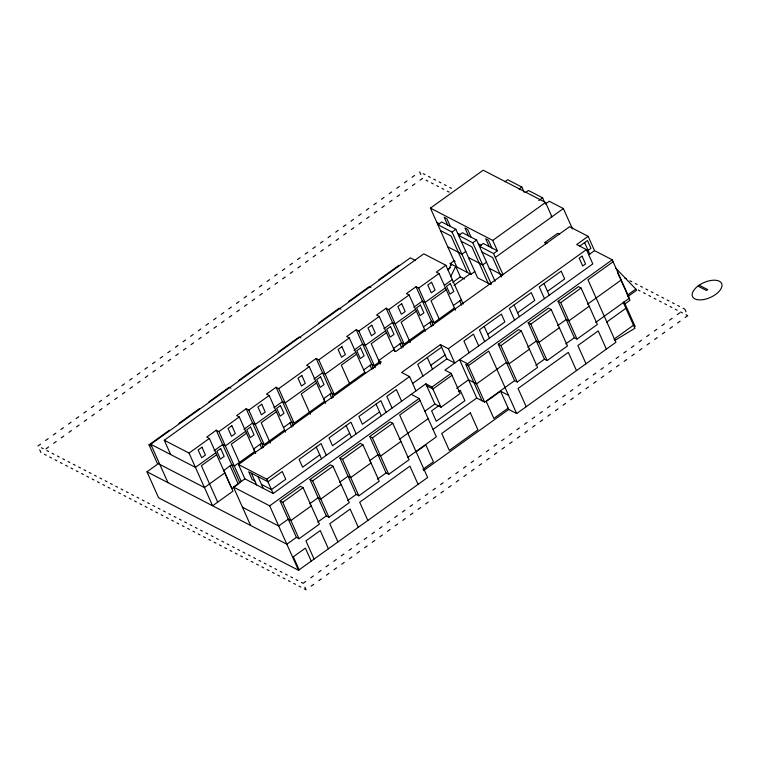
<?xml version="1.0" encoding="UTF-8"?>
<svg xmlns="http://www.w3.org/2000/svg" width="760" height="760" viewBox="0 0 760 760"><rect width="100%" height="100%" fill="white"/><g stroke="black" fill="none" stroke-linecap="round" stroke-linejoin="round"><path stroke-width="1.14" d="M448.257 270.256L451.288 264.147M450.651 276.611L455.705 266.437L460.36 276.849L464.464 278.977M38 445.968L40.546 444.144M45.628 440.486L48.175 438.662M53.267 435.005L55.812 433.181M60.895 429.523L63.441 427.699M68.533 424.042L71.079 422.218M76.162 418.56L78.707 416.727M83.799 413.079L86.346 411.245M91.428 407.597L93.974 405.764M99.066 402.106L101.612 400.283M106.694 396.625L109.24 394.801M114.332 391.144L116.879 389.32M121.961 385.662L124.507 383.838M129.599 380.18L132.145 378.356M137.227 374.699L139.773 372.875M144.865 369.217L147.411 367.384M152.494 363.736L155.04 361.902M160.132 358.255L162.678 356.421M167.761 352.763L170.306 350.94M175.398 347.282L177.945 345.458M183.027 341.8L185.573 339.976M190.665 336.319L193.211 334.495M198.293 330.837L200.839 329.013M205.931 325.356L208.477 323.522M213.56 319.874L216.106 318.041M221.198 314.393L223.744 312.559M228.826 308.902L231.373 307.078M236.464 303.42L239.01 301.596M244.093 297.939L246.639 296.115M251.731 292.457L254.277 290.633M259.359 286.976L261.905 285.152M266.998 281.495L269.543 279.661M274.626 276.013L277.172 274.18M282.264 270.531L284.81 268.698M289.892 265.041L292.438 263.216M297.53 259.559L300.077 257.735M305.159 254.077L307.705 252.253M312.797 248.596L315.343 246.772M320.425 243.114L322.971 241.291M328.063 237.633L330.609 235.809M335.692 232.151L338.238 230.318M343.33 226.67L345.876 224.836M350.959 221.189L353.505 219.355M358.596 215.697L361.142 213.873M366.225 210.216L368.771 208.392M373.863 204.734L376.399 202.91M381.491 199.253L384.037 197.429M389.13 193.772L391.666 191.947M396.758 188.29L399.304 186.457M404.396 182.809L406.933 180.975M412.024 177.327L414.57 175.493M45.999 448.827L48.545 446.994M53.637 443.346L56.173 441.512M61.265 437.865L63.811 436.031M68.903 432.373L71.44 430.549M76.532 426.892L79.078 425.068M84.17 421.41L86.706 419.587M91.798 415.929L94.344 414.105M99.436 410.447L101.973 408.623M107.065 404.966L109.611 403.132M114.703 399.484L117.239 397.651M122.332 394.003L124.877 392.169M129.969 388.512L132.506 386.688M137.598 383.03L140.144 381.206M145.236 377.549L147.773 375.725M152.864 372.067L155.41 370.243M160.493 366.586L163.039 364.762M168.131 361.104L170.677 359.271M175.759 355.623L178.305 353.79M183.398 350.141L185.943 348.308M191.026 344.651L193.572 342.827M198.664 339.169L201.21 337.345M206.292 333.688L208.839 331.863M213.93 328.206L216.476 326.382M221.559 322.724L224.105 320.901M229.197 317.243L231.743 315.419M236.825 311.762L239.371 309.928M244.463 306.28L247.009 304.447M252.092 300.798L254.638 298.965M259.73 295.308L262.276 293.483M267.358 289.826L269.904 288.002M274.997 284.344L277.542 282.52M282.625 278.863L285.171 277.039M290.263 273.381L292.809 271.558M297.892 267.9L300.438 266.066M305.529 262.418L308.075 260.585M313.158 256.937L315.704 255.103M320.796 251.446L323.342 249.622M328.424 245.965L330.97 244.141M336.062 240.483L338.608 238.659M343.691 235.001L346.237 233.177M351.329 229.52L353.875 227.696M358.957 224.038L361.503 222.205M366.595 218.557L369.141 216.723M374.224 213.075L376.77 211.242M381.862 207.584L384.408 205.761M389.49 202.103L392.036 200.279M397.128 196.621L399.674 194.798M404.757 191.14L407.303 189.316M412.395 185.659L414.941 183.834M420.023 180.177L422.57 178.353M456.808 267.007L430.416 208.116L483.208 170.192L545.528 202.464L551.931 216.78L551.047 216.325M504.83 181.773L507.699 179.721L521.835 187.045L524.239 192.403M224.808 472.938L204.459 487.559L157.168 463.068L149.017 444.847L169.375 430.226M178.913 423.367L199.272 408.747M208.81 401.897L229.168 387.277L230.935 388.189M238.707 380.427L259.065 365.807M278.777 351.642L299.136 337.022L300.903 337.934M318.858 322.858L339.207 308.237L340.974 309.149M348.755 301.378L369.103 286.757L370.87 287.679M378.651 279.908L399 265.287M167.969 482.666L150.793 444.267L410.324 257.858L415.558 260.566M455.848 229.282L441.702 221.958L437.883 224.703L452.029 232.028L455.848 229.282L477.584 277.761L490.836 284.63M170.686 454.565L164.274 440.249L423.805 253.84L445.901 265.278L463.248 304.057M518.975 189.097L521.835 187.045M525.606 192.536L528.466 190.475L542.611 197.799L544.531 202.093M420.033 400.416L399.684 415.036L427.633 477.517L298.499 570.266L158.621 497.828L146.975 471.789L158.517 463.505M476.615 240.046L462.469 232.721L458.66 235.457L472.796 242.782L476.615 240.046L495.064 281.285M241.062 481.089L218.927 431.585L216.267 430.217L206.73 437.066L209.38 438.444L232.959 491.159L212.61 505.78L189.031 453.065L164.274 440.249M284.601 429.989L264.252 444.609L248.824 410.115L246.164 408.747L236.626 415.596L239.276 416.964L255.664 453.606M324.681 401.204L294.148 423.139L278.72 388.645L276.06 387.267L266.522 394.126L269.173 395.494L285.56 432.136M364.752 372.419L334.219 394.354L318.791 359.86L316.141 358.483L306.594 365.341L309.253 366.709L325.641 403.351M375.25 367.716L358.863 331.075L356.212 329.697L346.674 336.556L349.324 337.924L365.132 373.122M424.545 329.469L404.187 344.09L388.759 309.605L386.108 308.227L376.57 315.077L379.221 316.454L394.649 350.949M454.442 307.999L434.083 322.62L418.655 288.125L416.005 286.757L406.467 293.607L409.117 294.984L425.401 331.246M445.901 265.278L436.363 272.137L439.014 273.505L455.401 310.147M465.747 251.417L461.928 254.153L447.783 246.829M451.108 265.658L450.176 263.577L453.995 260.832L455.097 261.402M538.792 200.545L542.611 197.799M189.031 453.065L209.38 438.444M218.927 431.585L239.276 416.964M248.824 410.115L269.173 395.494M278.72 388.645L309.253 366.709M318.791 359.86L349.324 337.924M358.863 331.075L379.221 316.454M388.759 309.605L409.117 294.984M418.655 288.125L439.014 273.505M447.668 269.572L450.566 267.501M430.416 208.116L492.727 240.388L545.528 202.464M545.423 203.975L549.242 201.239L563.378 208.563L572.48 228.902M214.092 450.699L222.68 444.534L225.331 445.911L245.679 431.291M243.988 429.229L252.576 423.063L255.227 424.431L275.576 409.811M273.885 407.759L282.473 401.584L285.123 402.962L315.656 381.026M313.956 378.974L322.544 372.799L325.195 374.176L355.727 352.25M354.027 350.189L362.615 344.023L365.265 345.391L385.624 330.771M383.923 328.709L392.512 322.544L395.162 323.922L415.52 309.301M413.82 307.24L422.408 301.074L425.058 302.442L445.417 287.822M444.676 285.085L452.305 279.594M452.732 282.33L460.36 276.849M215.783 452.76L195.434 467.381L150.793 444.267M497.392 250.8L483.246 243.476L479.427 246.221L493.572 253.545L497.392 250.8L492.727 240.388M216.657 454.717L201.391 465.68L217.692 502.122M246.553 433.238L231.287 444.201L239.438 462.431M276.45 411.768L261.183 422.731L270.294 443.099M316.53 382.983L301.264 393.946L310.374 414.314M356.601 354.198L341.335 365.161L349.486 383.382M386.498 332.728L371.231 343.691L380.342 364.059M416.394 311.248L401.128 322.212L410.238 342.579M446.291 289.778L431.024 300.741L439.175 318.962M454.043 285.38L470.07 273.875M486.514 262.172L482.695 264.908L468.559 257.592M450.176 263.577L470.953 274.331L474.772 271.586M495.32 257.45L563.378 208.563M283.547 427.471L291.498 421.762L294.148 423.139M363.688 369.901L371.64 364.192L374.291 365.57L379.382 361.912M423.481 326.962L431.433 321.252L434.083 322.62M453.378 305.482L461.329 299.772M380.009 363.651L378.641 360.582L393.272 350.065L395.922 351.443L569.572 226.718L588.135 236.322L594.538 250.648L612.218 259.797L629.394 298.195L595.678 322.411M545.699 244.188L544.92 242.459L557.65 233.32L559.683 234.374M254.704 451.459L234.355 466.079L231.705 464.712L223.754 470.421L231.905 488.642L238.26 484.072L230.109 465.851M588.135 236.322L576.688 244.549L586.406 249.584L592.809 263.901L444.923 370.13L451.108 373.331L460.132 393.509L441.047 407.217L432.022 387.04L425.837 383.838L273.173 493.487L244.891 478.838L238.488 464.522L381.292 361.95L378.641 360.582M250.619 525.464L233.443 487.065L244.891 478.838M440.42 344.613L446.823 358.929L454.784 363.052L448.372 348.726L440.42 344.613L401.622 372.476L409.573 376.599L415.976 390.916M579.823 246.012L587.461 240.53L590.947 248.34L588.088 250.391M441.588 347.216L417.734 364.344L422.969 376.058M238.488 464.522L266.769 479.17L409.573 376.599M448.372 348.726L586.406 249.584M430.768 365.303L445.075 355.024M588.819 254.752L594.538 250.648M412.699 383.439L446.823 358.929M319.77 454.86L302.594 467.2L299.108 459.382L321.052 443.622L326.287 455.335M349.666 433.39L332.49 445.721L329.004 437.912L350.949 422.151L356.183 433.865M379.563 411.91L362.387 424.251L358.901 416.442L380.845 400.672L386.08 412.395M487.701 334.238L504.877 321.908L501.381 314.099L479.436 329.859L484.68 341.572M517.598 312.769L534.774 300.428L531.278 292.619L509.333 308.389L514.577 320.102M547.494 291.298L564.67 278.958L561.174 271.149L539.23 286.909L544.473 298.623M432.022 387.04L451.108 373.331M233.443 487.065L269.676 505.837L419.159 398.468L436.335 436.867L407.398 457.653M514.577 380.665L498.275 344.223L518.633 329.602L521.284 330.97L537.586 367.422L517.227 382.042L514.577 380.665L484.68 402.135L476.729 398.022L459.553 359.623L467.505 363.745L612.218 259.797M451.981 375.288L432.896 388.997L426.712 385.785M280.098 500.935L300.447 486.315L303.098 487.683L319.409 524.134L299.05 538.755L296.4 537.377L280.098 500.935L282.748 502.303L299.05 538.755M309.994 479.455L330.344 464.835L332.994 466.212L349.305 502.654L328.947 517.275L326.297 515.907L309.994 479.455L312.645 480.833L328.947 517.275M339.891 457.985L360.24 443.365L362.89 444.733L379.202 481.184L358.844 495.805L356.193 494.428L339.891 457.985L342.541 459.353L358.844 495.805M369.787 436.506L390.137 421.895L392.787 423.263L409.099 459.705L388.74 474.325L386.089 472.957L369.787 436.506L372.438 437.883L388.74 474.325M528.172 322.743L548.53 308.123L551.181 309.5L567.482 345.942L547.124 360.563L544.473 359.195L528.172 322.743L530.822 324.121L547.124 360.563M558.068 301.273L578.427 286.653L581.077 288.021L597.379 324.472L577.02 339.093L574.37 337.716L558.068 301.273L560.718 302.642L577.02 339.093M613.092 261.753L587.964 279.794L615.913 342.276L516.686 413.554L508.725 409.431L500.574 391.21L486.267 401.489L493.829 418.409L508.145 408.13M282.748 502.303L303.098 487.683M312.645 480.833L332.994 466.212M342.541 459.353L362.89 444.733M372.438 437.883L392.787 423.263M498.275 344.223L500.925 345.591L521.284 330.97M530.822 324.121L551.181 309.5M560.718 302.642L581.077 288.021M424.802 411.236L434.862 404.016L441.047 407.217M456.693 388.331L468.578 379.8L476.529 383.914L506.426 362.444L509.076 363.812L529.435 349.191M439.251 405.374L431.623 410.856L436.278 421.268L464.901 400.71L460.247 390.298L458.337 391.666M309.558 503.851L318.145 497.676L320.796 499.054L341.154 484.433M339.454 482.372L348.042 476.206L350.692 477.584L371.051 462.963M369.351 460.902L377.938 454.736L380.589 456.104L400.947 441.484M399.247 439.432L428.184 418.637M527.734 347.139L536.322 340.964L538.973 342.342L559.332 327.721M557.631 325.66L566.219 319.494L568.869 320.872L589.228 306.251M587.528 304.19L621.243 279.974M311.258 505.903L290.899 520.524L288.249 519.156L278.702 526.005L242.468 507.243M433.124 429.343L476.729 398.022M627.266 295.26L635.844 289.085L615.609 268.005M627.845 296.562L636.433 290.396L635.844 289.085M296.4 537.377L286.852 544.226L146.975 471.789M317.709 522.072L326.297 515.907M347.605 500.603L356.193 494.428M377.501 479.123L386.089 472.957M535.885 365.36L544.473 359.195M565.782 343.89L574.37 337.716M416.29 451.744L425.837 444.894L433.409 461.814L422.911 469.357M624.359 304.37L629.973 300.342L629.1 298.385M606.48 322.249L625.908 308.294M423.5 470.649L508.725 409.431M614.051 339.169L633.479 325.213M305.719 581.466L303.173 583.3L301.406 582.378M310.802 577.818L313.348 575.985M318.44 572.337L320.986 570.503M326.069 566.846L328.615 565.022M333.706 561.364L336.252 559.54M341.335 555.883L343.881 554.059M348.973 550.401L351.519 548.577M356.601 544.92L359.147 543.096M364.24 539.438L366.785 537.605M371.868 533.957L374.414 532.123M379.506 528.475L382.052 526.642M387.134 522.984L389.68 521.16M394.772 517.503L397.318 515.679M402.401 512.021L404.947 510.197M410.039 506.54L412.585 504.716M417.667 501.058L420.213 499.234M425.305 495.577L427.851 493.753M432.934 490.095L435.48 488.262M440.572 484.614L443.118 482.78M448.2 479.132L450.747 477.299M455.838 473.641L458.384 471.817M463.467 468.16L466.013 466.336M471.105 462.678L473.651 460.854M478.733 457.197L481.279 455.373M486.372 451.715L488.917 449.891M494 446.234L496.546 444.401M501.638 440.752L504.184 438.919M509.267 435.271L511.812 433.438M516.904 429.78L519.45 427.956M524.533 424.298L527.079 422.474M532.171 418.817L534.717 416.993M539.799 413.335L542.346 411.512M547.438 407.854L549.983 406.03M555.066 402.373L557.612 400.539M562.704 396.891L565.25 395.058M570.332 391.409L572.878 389.576M577.971 385.918L580.507 384.094M585.599 380.437L588.145 378.613M593.237 374.955L595.774 373.131M600.865 369.474L603.411 367.65M608.503 363.992L611.04 362.168M616.132 358.511L618.678 356.687M623.77 353.029L626.306 351.196M631.399 347.548L633.944 345.714M639.036 342.066L641.573 340.233M646.665 336.575L649.211 334.751M654.303 331.094L656.839 329.27M661.931 325.613L664.477 323.788M669.569 320.131L672.106 318.307M677.198 314.649L679.744 312.825M311.173 586.15L313.719 584.326M318.81 580.668L321.347 578.844M326.439 575.187L328.985 573.363M334.077 569.706L336.613 567.872M341.705 564.224L344.251 562.39M349.344 558.742L351.88 556.909M356.972 553.251L359.518 551.428M364.601 547.77L367.147 545.946M372.238 542.288L374.784 540.464M379.867 536.807L382.413 534.983M387.505 531.325L390.051 529.501M395.133 525.844L397.68 524.01M402.772 520.362L405.317 518.529M410.4 514.881L412.946 513.047M418.038 509.39L420.584 507.566M425.666 503.908L428.212 502.084M433.305 498.427L435.851 496.603M440.933 492.945L443.479 491.122M448.571 487.464L451.117 485.64M456.199 481.983L458.745 480.149M463.837 476.501L466.383 474.667M471.466 471.019L474.012 469.186M479.104 465.538L481.65 463.704M486.733 460.047L489.278 458.223M494.37 454.565L496.917 452.741M501.999 449.084L504.545 447.26M509.637 443.602L512.183 441.778M517.265 438.121L519.811 436.297M524.903 432.639L527.45 430.806M532.532 427.158L535.078 425.324M540.17 421.676L542.716 419.843M547.798 416.185L550.344 414.361M555.436 410.704L557.982 408.88M563.065 405.222L565.611 403.398M570.703 399.741L573.249 397.917M578.332 394.259L580.878 392.435M585.969 388.778L588.515 386.945M593.598 383.296L596.144 381.463M601.236 377.815L603.782 375.981M608.864 372.324L611.41 370.5M616.503 366.842L619.048 365.019M624.131 361.361L626.677 359.537M631.769 355.88L634.315 354.055M639.397 350.398L641.943 348.574M647.035 344.916L649.582 343.083M654.664 339.435L657.21 337.601M662.302 333.953L664.848 332.12M669.931 328.462L672.476 326.638M677.568 322.981L680.114 321.157M685.197 317.499L687.743 315.675L685.976 314.763M614.716 340.527L634.866 328.32L623.285 302.433M699.2 285.209L707.693 289.608L706.467 290.491L697.965 286.092M423.197 173.669L424.963 174.591M428.498 176.415L430.264 177.336M433.798 179.16L435.565 180.082M439.109 181.906L440.876 182.827M444.41 184.661L446.177 185.573M449.711 187.406L451.478 188.318M624.73 278.036L626.496 278.958M630.031 280.782L631.797 281.703M635.332 283.527L637.098 284.449M640.632 286.283L642.399 287.195M645.943 289.028L647.71 289.94M651.244 291.773L653.011 292.685M656.545 294.519L658.312 295.431M661.846 297.264L663.622 298.176M667.156 300.01L668.923 300.922M672.457 302.755L674.225 303.677M677.758 305.501L679.525 306.423M683.059 308.247L684.836 309.168L685.995 311.771M426.103 180.177L427.87 181.099M431.404 182.923L433.181 183.844M436.715 185.668L438.482 186.589M442.016 188.423L443.783 189.335M447.317 191.168L449.084 192.081M638.248 290.044L640.015 290.956M643.549 292.79L645.316 293.702M648.85 295.535L650.617 296.447M654.151 298.281L655.918 299.193M659.461 301.026L661.228 301.938M664.762 303.772L666.529 304.684M670.063 306.517L671.831 307.439M675.364 309.263L677.131 310.184M680.675 312.008L682.442 312.93M544.92 242.459L546.962 243.513M436.82 222.433L439.66 223.905M457.596 233.187L460.436 234.659M478.363 243.951L481.203 245.423M440.505 230.555L451.117 236.056L467.419 272.498M461.282 241.319L471.884 246.81L488.186 283.252M482.049 252.073L492.661 257.564L501.362 277.02M489.326 268.346L502.588 275.215M500.574 391.21L508.535 395.333M404.187 344.09L401.536 342.722L393.585 348.431L395.029 351.652M411.207 394.345L419.159 398.468M334.219 394.354L331.569 392.977L323.617 398.687L325.052 401.907M264.252 444.609L261.601 443.232L253.65 448.951L255.084 452.162M254.856 481.004L252.206 479.626L248.71 471.817L267.938 481.773L282.245 471.494L285.741 479.303L271.424 489.582L261.488 484.433M149.017 444.847L151.667 446.215M41.534 447.801L43.301 448.723M46.835 450.547L48.611 451.469M52.145 453.292L53.912 454.214M57.446 456.048L59.213 456.959M62.747 458.793L64.514 459.705M68.048 461.538L69.825 462.45M73.359 464.284L75.126 465.196M78.66 467.029L80.427 467.941M83.961 469.775L85.728 470.687M89.271 472.52L91.038 473.442M94.572 475.266L96.339 476.188M99.873 478.012L101.64 478.933M105.174 480.757L106.941 481.678M110.485 483.512L112.252 484.424M115.786 486.257L117.553 487.169M121.087 489.003L122.854 489.915M126.388 491.748L128.155 492.661M131.698 494.494L133.465 495.406M137 497.239L138.766 498.151M142.3 499.985L144.067 500.906M147.601 502.731L149.368 503.652M152.912 505.476L154.679 506.397M158.213 508.231L159.98 509.143M163.514 510.976L165.281 511.889M168.815 513.722L170.582 514.634M174.125 516.467L175.892 517.38M179.427 519.213L181.193 520.125M184.727 521.958L186.494 522.87M190.028 524.704L191.805 525.625M195.339 527.45L197.106 528.371M200.64 530.195L202.407 531.116M205.941 532.95L207.708 533.862M211.242 535.695L213.018 536.607M216.552 538.441L218.32 539.353M221.853 541.186L223.62 542.098M227.155 543.932L228.921 544.844M232.456 546.678L234.232 547.589M237.766 549.423L239.533 550.344M243.067 552.168L244.834 553.09M248.368 554.914L250.135 555.836M253.678 557.659L255.445 558.581M258.979 560.414L260.747 561.327M264.28 563.16L266.048 564.072M269.581 565.906L271.349 566.817M274.892 568.651L276.659 569.563M280.193 571.396L281.96 572.308M285.494 574.142L287.261 575.054M290.795 576.887L292.562 577.809M296.106 579.633L297.873 580.554M44.45 454.309L46.217 455.23M49.751 457.055L51.518 457.976M55.053 459.8L56.819 460.721M60.353 462.555L62.12 463.467M65.664 465.3L67.431 466.212M70.965 468.046L72.732 468.958M76.266 470.791L78.033 471.703M81.567 473.537L83.344 474.449M86.877 476.283L88.644 477.195M92.178 479.028L93.945 479.949M97.48 481.773L99.246 482.695M102.78 484.519L104.557 485.44M108.091 487.274L109.858 488.186M113.392 490.019L115.159 490.931M118.693 492.765L120.46 493.677M124.003 495.51L125.77 496.422M129.305 498.256L131.071 499.168M134.605 501.001L136.373 501.913M139.906 503.747L141.673 504.668M145.217 506.492L146.984 507.414M150.518 509.238L152.285 510.159M155.819 511.993L157.586 512.905M161.12 514.739L162.887 515.65M166.43 517.484L168.197 518.396M171.732 520.23L173.498 521.142M177.032 522.975L178.799 523.887M182.333 525.721L184.1 526.633M187.644 528.466L189.411 529.387M192.945 531.211L194.712 532.133M198.246 533.957L200.013 534.878M203.547 536.702L205.314 537.624M208.857 539.457L210.625 540.369M214.159 542.203L215.925 543.115M219.459 544.948L221.226 545.861M224.76 547.694L226.537 548.606M230.071 550.439L231.838 551.351M235.372 553.185L237.139 554.106M240.673 555.931L242.44 556.852M245.974 558.676L247.751 559.597M251.284 561.422L253.052 562.343M256.585 564.177L258.352 565.089M261.887 566.922L263.653 567.834M267.188 569.667L268.964 570.579M272.498 572.413L274.265 573.325M277.799 575.158L279.566 576.07M283.1 577.904L284.867 578.816M288.41 580.649L290.177 581.571M293.712 583.395L295.478 584.317M299.012 586.14L300.779 587.062M304.313 588.895L306.08 589.808L304.922 587.204M617.452 272.356L628.634 297.35M623.989 301.577L635.198 326.638M584.592 242.582L589.836 254.296M606.375 349.135L598.225 330.904L577.866 345.524L586.017 363.755M543.998 283.49L549.242 295.203M576.479 370.604L568.328 352.383L518.073 388.474L526.224 406.695M491.862 247.94L488.367 240.131L485.716 238.754L489.212 246.563M493.572 253.545L502.987 274.598M514.102 304.959L519.346 316.673M471.095 237.177L467.599 229.368L464.949 228L468.445 235.809M472.796 242.782L491.245 284.022M450.319 226.423L446.823 218.614L444.173 217.246L447.668 225.055M452.029 232.028L470.953 274.331M500.925 345.591L517.227 382.042M419.662 171.836L420.822 174.439M484.205 326.43L489.45 338.143M516.686 413.554L488.737 351.072L468.378 365.693L465.728 364.315L482.03 400.767M459.743 300.912L461.662 305.206M478.686 345.876L473.452 334.162L463.904 341.012L469.148 352.726M467.505 363.745L484.68 402.135M416.005 286.757L433.352 325.536M429.846 322.392L431.765 326.676M427.272 357.494L432.516 369.208M425.837 383.838L434.862 404.016M386.108 308.227L403.455 347.006M399.95 343.862L401.869 348.147M401.612 401.233L396.368 389.519L386.83 396.378L392.074 408.091M356.212 329.697L373.559 368.486M370.053 365.341L371.972 369.626M418.085 484.367L409.934 466.146L359.689 502.236L367.84 520.467M376.067 404.101L381.311 415.815M316.141 358.483L333.488 397.271M346.17 425.581L351.415 437.294M329.983 394.117L331.892 398.411M358.292 527.317L350.141 509.095L329.792 523.716L337.944 541.937M316.274 447.051L321.518 458.764M276.06 387.267L293.417 426.046M289.902 422.902L291.821 427.196M328.396 548.786L320.245 530.565L305.938 540.844L314.089 559.075M246.164 408.747L263.52 447.526M260.005 444.381L261.924 448.666M311.22 561.127L305.397 548.112L293.312 556.795L299.136 569.81M266.769 479.17L273.173 493.487M257.991 476.624L263.226 488.338M269.676 505.837L298.499 570.266M251.36 473.195L256.604 484.909M216.267 430.217L239.856 482.933M39.748 449.873L40.907 452.485M698.554 285.637L697.024 286.824A15.96 8.103 -24.1 0 0 701.309 299.849A15.96 8.103 -24.1 0 0 722 284.99A15.96 8.103 -24.1 0 0 700.226 284.525L698.554 285.637M201.96 447.212L198.141 449.958L201.637 457.767L205.457 455.022L201.96 447.212M231.857 425.742L228.038 428.478L231.534 436.287L235.353 433.551L231.857 425.742M261.753 404.263L257.934 407.008L261.43 414.817L265.249 412.072L261.753 404.263M301.824 375.487L298.005 378.224L301.501 386.033L305.32 383.296L301.824 375.487M341.905 346.702L338.086 349.438L341.582 357.248L345.391 354.512L341.905 346.702M371.801 325.223L367.983 327.969L371.478 335.777L375.288 333.032L371.801 325.223M401.698 303.753L397.879 306.489L401.375 314.308L405.184 311.562L401.698 303.753M431.594 282.273L427.776 285.019L431.272 292.828L435.081 290.092L431.594 282.273M220.685 448.542L216.875 451.288L220.362 459.097L224.181 456.351L220.685 448.542M250.581 427.072L246.772 429.808L250.258 437.617L254.077 434.881L250.581 427.072M280.478 405.593L276.668 408.338L280.155 416.147L283.974 413.402L280.478 405.593M320.558 376.808L316.74 379.553L320.235 387.362L324.045 384.617L320.558 376.808M360.63 348.023L356.81 350.769L360.306 358.577L364.125 355.841L360.63 348.023M390.526 326.553L386.707 329.298L390.203 337.108L394.022 334.362L390.526 326.553M420.423 305.083L416.603 307.819L420.099 315.628L423.918 312.892L420.423 305.083M450.319 283.603L446.5 286.349L449.996 294.158L453.815 291.412L450.319 283.603M582.065 256.148L579.196 258.201L582.692 266.01L585.552 263.957L582.065 256.148M470.364 412.908L441.74 433.476L449.302 450.395L477.935 429.837L470.364 412.908"/></g></svg>
